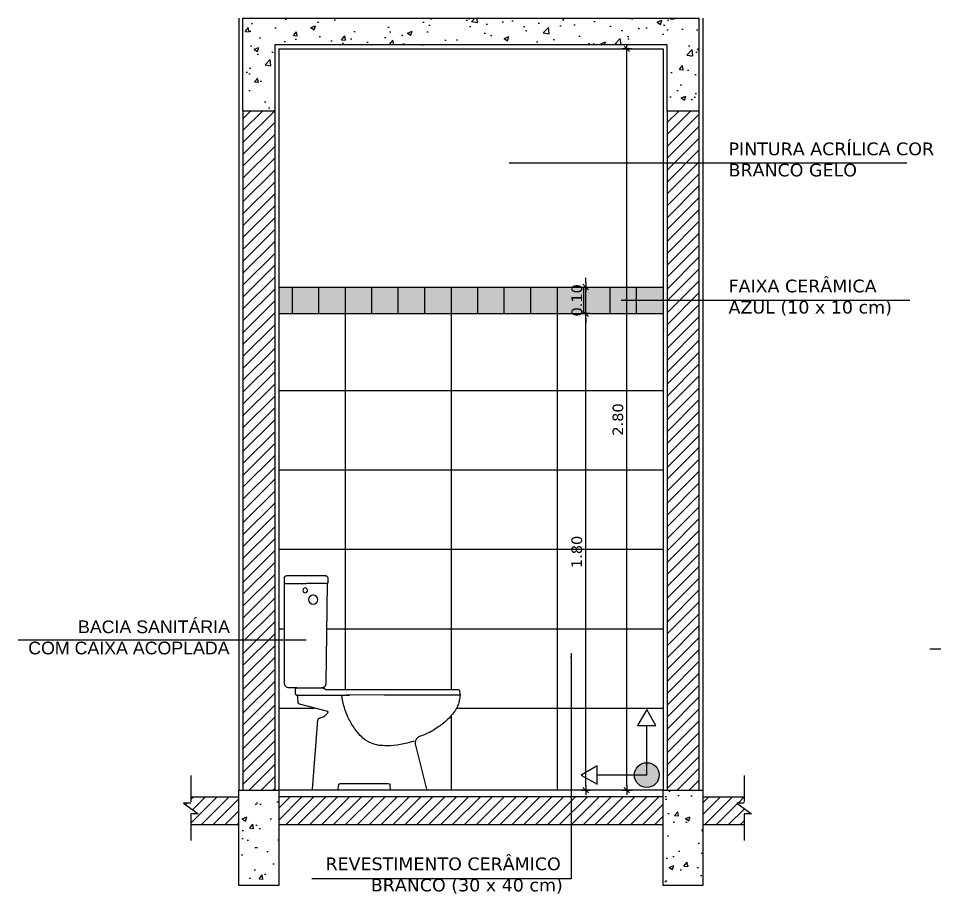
# Model space of a CAD drawing. Extents: x 175 to 308, y 27 to 112.
# Drawn here: x 292.632 to 296.092, y 42.758 to 46.064 of the extents above; entities that cross this region are included whole.
import ezdxf

# ---------------------------------------------------------------- set-up
doc = ezdxf.new("R2010")
doc.units = 0
doc.header["$LTSCALE"] = 0.01
doc.header["$PDMODE"] = 3
doc.linetypes.add('TRACEJADO_P', pattern=[0.1875, 0.125, -0.0625])
doc.layers.get('0').update_dxf_attribs({"linetype": 'CONTINUOUS'})
doc.layers.get('DEFPOINTS').update_dxf_attribs({"linetype": 'CONTINUOUS'})
for name, color, linetype in [('01', 1, 'CONTINUOUS'), ('0_HATCH', 1, 'CONTINUOUS'), ('252', 252, 'CONTINUOUS'), ('A-SIMBO', 2, 'CONTINUOUS'), ('AR-ESQ', 2, 'CONTINUOUS'), ('AR-ID-PIS', 1, 'CONTINUOUS'), ('ARQ-ALV-CORTE', 3, 'CONTINUOUS'), ('ARQ-CTA-1_025', 1, 'CONTINUOUS'), ('ARQ-EQP-VISTA', 1, 'CONTINUOUS'), ('ARQ-HTC', 9, 'CONTINUOUS'), ('ARQ-REV-VISTA2', 1, 'CONTINUOUS'), ('ARQ-SMB-1_025', 1, 'CONTINUOUS'), ('ARQ-TXT-1_025', 2, 'CONTINUOUS')]:
    doc.layers.add(name, color=color, linetype=linetype)
doc.styles.add('ESC-50-A20', font='arial.ttf', dxfattribs={"height": 0.1})
doc.styles.add('FNDE Texto Cota 0025', font='verdana.ttf', dxfattribs={"height": 0.04})
doc.dimstyles.new('FNDE 1-0025', dxfattribs={"dimscale": 5, "dimtxt": 0.04, "dimasz": 0.0035, "dimexe": 0.15, "dimexo": 0.15, "dimgap": 0.0025, "dimtad": 1, "dimzin": 1, "dimdsep": 46, "dimtxsty": 'FNDE Texto Cota 0025', "dimblk": 'tic', "dimcen": 0.015, "dimdle": 0.15, "dimse1": 1, "dimse2": 1, "dimclrd": 251, "dimclre": 251, "dimclrt": 256, "dimaunit": 1, "dimadec": 3, "dimazin": 0, "dimtfac": 1, "dimtix": 1, "dimtmove": 2, "dimatfit": 3, "dimfxl": 0.15, "dimtvp": 1, "dimtolj": 1, "dimtzin": 0, "dimarcsym": 0})
pattern_1 = [(50, (136.41992, 44.34268), (0.18218467, -0.01593909), [0.01905, -0.20955]), (355, (136.41992, 44.34268), (-0.03524342, 0.19105685), [0.01524, -0.16764058]), (100.45144, (136.4351, 44.34135), (0.14694125, 0.17511775), [0.01619, -0.17809024]), (46.1842, (136.41992, 44.39348), (0.27107904, -0.04204233), [0.028575, -0.314325]), (96.63556, (136.44251, 44.38998), (0.23740413, 0.24742612), [0.024285, -0.2671356]), (351.18415, (136.41992, 44.39348), (0.23740413, 0.2474261), [0.02285997, -0.25145973]), (21, (136.44532, 44.38078), (0.15161439, -0.1022652), [0.01905, -0.20955]), (326, (136.44532, 44.38078), (0.06180203, 0.18418797), [0.01524, -0.16764]), (71.45144, (136.45796, 44.37226), (0.21341642, 0.08192277), [0.01619, -0.17808994]), (37.5, (136.419925, 44.34268), (0.003088603, 0.08455504), [0, -0.165608, 0, -0.17018, 0, -0.168275]), (7.5, (136.419925, 44.34268), (0.06681966, 0.100180575), [0, -0.097028, 0, -0.161798, 0, -0.064135]), (327.5, (136.36328, 44.34268), (0.135590595, -0.005728744), [0, -0.0635, 0, -0.19812, 0, -0.26289]), (317.5, (136.33788, 44.34268), (0.14812918, 0.02542649), [0, -0.08255, 0, -0.131572, 0, -0.18669])]
pattern_2 = [(45, (136.419925, 44.34268), (-0.02245064, 0.02245064), [])]

# ---------------------------------------------------------------- blocks, each defined once
blk = doc.blocks.new('ind-pis')
at = {"layer": 'AR-ID-PIS'}
h = blk.add_hatch(color=252, dxfattribs=at)
h.dxf.hatch_style = 1
edge = h.paths.add_edge_path()
edge.add_arc((0, 0), 0.05, 0, 360)
for q in [(-0.2, 0), (0, -0.1995)]:
    blk.add_line((0, 0), q, dxfattribs=at)
for points in [[(-0.2, 0.0371), (-0.2642, 0), (-0.2, -0.0371)], [(-0.0371, -0.1995), (0, -0.2638), (0.0371, -0.1995)]]:
    blk.add_lwpolyline(points, close=True, dxfattribs=at)
blk.add_circle((0, 0), 0.05, dxfattribs=at)
blk = doc.blocks.new('v-aclop-l-flat-1')
at = {"layer": 'ARQ-EQP-VISTA'}
blk.add_line((-0.2667, 0.3599), (-0.1236, 0.3594), dxfattribs=at)
at = {"layer": 'ARQ-EQP-VISTA', "flags": 128}
for points in [[(0.0653, 0.3595, 0.057119), (0.0661, 0.3597, 0.082485), (0.0671, 0.3604, 0.052186), (0.0676, 0.3609, 0.043994), (0.068, 0.3615, 0.036579), (0.0682, 0.362, 0.030225), (0.0683, 0.3624), (0.0683, 0.3814, 0.022269), (0.0683, 0.3819, 0.021826), (0.0682, 0.3823, 0.034762), (0.0681, 0.383, 0.03658), (0.0678, 0.3837, 0.043994), (0.0673, 0.3844, 0.052187), (0.0666, 0.3852, 0.082486), (0.0652, 0.3861, 0.098122), (0.0633, 0.3864), (0.0923, 0.3864, 0.009365), (0.0929, 0.3864, 0.098671), (0.0994, 0.3877, 0.082485), (0.1041, 0.3906, 0.052186), (0.1065, 0.3932, 0.043994), (0.108, 0.3958, 0.036579), (0.109, 0.398, 0.034761), (0.1096, 0.4003, 0.021827), (0.1097, 0.4018, 0.017473), (0.1098, 0.4029), (0.1098, 0.7787, 0.01974), (0.1098, 0.7789, 0.034762), (0.1097, 0.7791, 0.022736), (0.1097, 0.7792, 0.002967), (0.1097, 0.7792, 0.043994), (0.1095, 0.7795, 0.052187), (0.1092, 0.7799, 0.082486), (0.1086, 0.7802, 0.098671), (0.1078, 0.7804, 0.000955), (0.1078, 0.7804, 0.09596), (0.1086, 0.7805, 0.082485), (0.1092, 0.7809, 0.052186), (0.1094, 0.7812, 0.043994), (0.1096, 0.7815, 0.036579), (0.1098, 0.7818, 0.001718), (0.1098, 0.7818, 0.021579), (0.1098, 0.782, 0.021827), (0.1098, 0.7821, 0.022813), (0.1098, 0.7823, 0.002063), (0.1098, 0.7823), (0.1098, 0.7999), (0.1098, 0.8019, 0.004982), (0.1098, 0.802, 0.022811), (0.1098, 0.8028, 0.021827), (0.1097, 0.8035, 0.034761), (0.1094, 0.8046, 0.036579), (0.1089, 0.8058, 0.043994), (0.1082, 0.807, 0.052186), (0.107, 0.8083, 0.082488), (0.1047, 0.8097, 0.098671), (0.1015, 0.8104, 0.004977), (0.1013, 0.8104), (0.0283, 0.8104), (-0.0447, 0.8104, 0.00498), (-0.0449, 0.8104, 0.098669), (-0.048, 0.8097, 0.082485), (-0.0504, 0.8083, 0.052189), (-0.0515, 0.807, 0.043994), (-0.0523, 0.8058, 0.036579), (-0.0528, 0.8046, 0.034761), (-0.0531, 0.8035, 0.021827), (-0.0532, 0.8028, 0.022811), (-0.0532, 0.802, 0.004981), (-0.0532, 0.8019), (-0.0532, 0.7999), (-0.0532, 0.7823, 0.002063), (-0.0532, 0.7823, 0.022813), (-0.0532, 0.7821, 0.021825), (-0.0532, 0.782, 0.021581), (-0.0531, 0.7818, 0.001719), (-0.0531, 0.7818, 0.036579), (-0.053, 0.7815, 0.043994), (-0.0528, 0.7812, 0.052186), (-0.0525, 0.7809, 0.082485), (-0.052, 0.7805, 0.09596), (-0.0512, 0.7804), (-0.0462, 0.4034, 0.008179), (-0.0462, 0.4029, 0.022813), (-0.0461, 0.4014, 0.021825), (-0.0459, 0.4, 0.034763), (-0.0454, 0.3977, 0.036579), (-0.0444, 0.3955, 0.043994), (-0.0429, 0.393, 0.052186), (-0.0406, 0.3905, 0.082485), (-0.036, 0.3876, 0.043345), (-0.0333, 0.3868), (-0.0333, 0.3868, 0.054971), (-0.0304, 0.3864)], [(-0.0317, 0.3865, 0.028265), (-0.033, 0.3866, 0.098669), (-0.0375, 0.3857, 0.082485), (-0.0407, 0.3837, 0.006258), (-0.0409, 0.3835), (-0.0415, 0.3828, -0.032128), (-0.0423, 0.3821, -0.082485), (-0.0447, 0.3806, -0.098671), (-0.048, 0.3799, -0.020924), (-0.0487, 0.3799), (-0.5467, 0.3799, 0.092429), (-0.548, 0.3797, 0.082485), (-0.549, 0.379, 0.052189), (-0.5495, 0.3785, 0.043994), (-0.5499, 0.3779, 0.036579), (-0.5501, 0.3774, 0.034761), (-0.5502, 0.3769, 0.000054), (-0.5502, 0.3769), (-0.5527, 0.3619, 0.01549), (-0.5528, 0.3609, 0.022811), (-0.5529, 0.3594, 0.022813), (-0.5528, 0.358, 0.015489), (-0.5527, 0.3569, 0.004283), (-0.5525, 0.3548, 0.021825), (-0.551, 0.3439, 0.034763), (-0.5467, 0.3269, 0.036579), (-0.5397, 0.3099, 0.022473), (-0.5342, 0.3, 0.004023), (-0.5319, 0.2968, 0.052186), (-0.4976, 0.2595, 0.034855), (-0.4707, 0.239, 0.055424), (-0.4154, 0.2084, 0.014678), (-0.3997, 0.2025, -0.000735), (-0.3996, 0.2024, -0.082488), (-0.3921, 0.1977, -0.052186), (-0.3883, 0.1936, -0.043994), (-0.3858, 0.1896, -0.036579), (-0.3843, 0.1859, -0.034761), (-0.3834, 0.1823, -0.021827), (-0.383, 0.1799, -0.022811), (-0.3829, 0.1775, -0.022813), (-0.383, 0.175, -0.008213), (-0.3831, 0.1741), (-0.3842, 0.17), (-0.4261, 0.0044, 0.017316), (-0.4261, 0.0041, 0.021827), (-0.4262, 0.0038, 0.022811), (-0.4262, 0.0035, 0.022813), (-0.4262, 0.0032, 0.021825), (-0.4261, 0.0029, 0.034763), (-0.426, 0.0024, 0.036579), (-0.4258, 0.0019, 0.043994), (-0.4255, 0.0014, 0.052186), (-0.425, 0.0009, 0.082485), (-0.424, 0.0003, 0.098671), (-0.4227, 0), (0, 0), (0, 0, 0.098671), (0.0015, 0.0003, 0.082485), (0.0026, 0.001, 0.052186), (0.0032, 0.0016, 0.043994), (0.0036, 0.0022, 0.036579), (0.0038, 0.0028, 0.034761), (0.0039, 0.0033, 0.021827), (0.004, 0.0036, 0.022813), (0.004, 0.004, 0.018907), (0.004, 0.0043), (-0.0157, 0.264, 0.022809), (-0.016, 0.2651, 0.03658), (-0.0167, 0.2667, 0.043994), (-0.0178, 0.2686, 0.052187), (-0.0196, 0.2705, 0.082486), (-0.0231, 0.2727, 0.054665), (-0.0257, 0.2735, -0.030322), (-0.0317, 0.2755, -0.082485), (-0.0464, 0.2847, -0.052186), (-0.0538, 0.2928, -0.005653), (-0.0545, 0.2938), (-0.0548, 0.2941, -0.035491), (-0.0549, 0.2943, -0.034763), (-0.0549, 0.2946, -0.021825), (-0.0549, 0.2947, -0.022813), (-0.0549, 0.2949, -0.0085), (-0.0549, 0.295, -0.021484), (-0.0549, 0.2951, -0.021827), (-0.0549, 0.2953, -0.034761), (-0.0548, 0.2956, -0.036579), (-0.0547, 0.2959, -0.043994), (-0.0545, 0.2962, -0.052189), (-0.0543, 0.2965, -0.082485), (-0.0537, 0.2968, -0.06641), (-0.0532, 0.297), (0.0533, 0.325, 0.02891), (0.0541, 0.3252, 0.082485), (0.056, 0.3264, 0.052186), (0.057, 0.3275, 0.043994), (0.0576, 0.3285, 0.036579), (0.058, 0.3295, 0.034761), (0.0582, 0.3304, 0.0205), (0.0583, 0.3309), (0.0593, 0.3519, -0.010687), (0.0593, 0.3523, -0.021827), (0.0594, 0.353, -0.034761), (0.0597, 0.3541, -0.036579), (0.0602, 0.3552, -0.043994), (0.0609, 0.3565, -0.052189), (0.0621, 0.3577, -0.082485), (0.0644, 0.3592, -0.0459), (0.0659, 0.3596)], [(-0.3782, 0.185, 0.08271), (-0.2762, 0.168, 0.024308), (-0.2457, 0.1695, 0.058722), (-0.2183, 0.1772, 0.082485), (-0.1845, 0.1983, 0.005058), (-0.1827, 0.2, 0.035542), (-0.158, 0.2286, 0.043994), (-0.1335, 0.2685, 0.032057), (-0.1202, 0.3, 0.001348), (-0.1196, 0.3017, 0.034761), (-0.1083, 0.3465, 0.009798), (-0.1062, 0.3594)]]:
    blk.add_lwpolyline(points, format="xyb", dxfattribs=at)
at = {"layer": 'ARQ-EQP-VISTA'}
for points in [[(-0.0512, 0.7804), (0.0283, 0.7804)], [(0.1078, 0.7804), (0.0283, 0.7804)], [(0.0633, 0.3864), (-0.0304, 0.3864)], [(-0.2667, 0.3599), (-0.5529, 0.3599)], [(0.0643, 0.3594), (-0.1357, 0.3594)], [(-0.2907, 0), (-0.2887, 0.02)], [(-0.1017, 0.026), (-0.2817, 0.026)], [(-0.0917, 0), (-0.0952, 0.02)]]:
    blk.add_lwpolyline(points, dxfattribs=at)
for centre, major_axis in [((0.0318, 0.7549), (0.009, 0)), ((0.0018, 0.7199), (0.0175, 0))]:
    blk.add_ellipse(centre, major_axis=major_axis, ratio=0.999848, dxfattribs=at)
for centre, major_axis, start_param, end_param in [((0.0646, 0.3632), (0.00375, 0), 4.625217, 4.877599), ((-0.2813, 0.0184), (0.00759, 0), 1.626662, 2.932183), ((-0.1019, 0.0192), (0.00681, 0), 0.118758, 1.531996)]:
    blk.add_ellipse(centre, major_axis=major_axis, ratio=0.999848, start_param=start_param, end_param=end_param, dxfattribs=at)
blk = doc.blocks.new('tic')
at = {"color": 251}
for p, q in [((-1, 0), (1, 0)), ((0, -1), (0, 1))]:
    blk.add_line(p, q, dxfattribs=at)
blk.add_line((-0.6, -0.6), (0.6, 0.6))
blk = doc.blocks.new('*D13')
at = {"layer": 'ARQ-CTA-1_025', "color": 251, "lineweight": -2, "transparency": 16777216}
blk.add_line((294.9294, 43.1667), (294.9294, 45.9317), dxfattribs=at)
at = {"layer": 'DEFPOINTS', "color": 0, "transparency": 16777216}
for p in [(294.9294, 45.9492), (295.1559, 45.9492), (295.1559, 43.1492)]:
    blk.add_point(p, dxfattribs=at)
at = {"layer": 'ARQ-CTA-1_025', "color": 251, "lineweight": -2, "transparency": 16777216, "xscale": 0.0175, "yscale": 0.0175, "zscale": 0.0175}
for p, rotation in [((294.9294, 45.9492), 90), ((294.9294, 43.1492), 270)]:
    blk.add_blockref('tic', p, dxfattribs=dict(at, rotation=rotation))
at = {"layer": 'ARQ-CTA-1_025', "transparency": 16777216, "insert": (294.896, 44.5492), "char_height": 0.04, "attachment_point": 5, "rotation": 90, "style": 'FNDE Texto Cota 0025'}
blk.add_mtext('\\A1;2.80', dxfattribs=at)
blk = doc.blocks.new('*D14')
at = {"layer": 'ARQ-CTA-1_025', "color": 251, "lineweight": -2, "transparency": 16777216}
blk.add_line((294.7742, 43.1667), (294.7742, 44.9317), dxfattribs=at)
at = {"layer": 'DEFPOINTS', "color": 0, "transparency": 16777216}
for p in [(294.7742, 44.9492), (295.2452, 44.9492), (295.2452, 43.1492)]:
    blk.add_point(p, dxfattribs=at)
at = {"layer": 'ARQ-CTA-1_025', "color": 251, "lineweight": -2, "transparency": 16777216, "xscale": 0.0175, "yscale": 0.0175, "zscale": 0.0175}
for p, rotation in [((294.7742, 44.9492), 90), ((294.7742, 43.1492), 270)]:
    blk.add_blockref('tic', p, dxfattribs=dict(at, rotation=rotation))
at = {"layer": 'ARQ-CTA-1_025', "transparency": 16777216, "insert": (294.7408, 44.0492), "char_height": 0.04, "attachment_point": 5, "rotation": 90, "style": 'FNDE Texto Cota 0025'}
blk.add_mtext('\\A1;1.80', dxfattribs=at)
blk = doc.blocks.new('*D15')
at = {"layer": 'ARQ-CTA-1_025', "color": 251, "lineweight": -2, "transparency": 16777216}
for p, q in [((294.7742, 45.0667), (294.7742, 45.0842)), ((294.7742, 44.9492), (294.7742, 45.0492)), ((294.7742, 44.9317), (294.7742, 44.9142))]:
    blk.add_line(p, q, dxfattribs=at)
at = {"layer": 'DEFPOINTS', "color": 0, "transparency": 16777216}
for p in [(294.7742, 45.0492), (295.2452, 45.0492), (295.2452, 44.9492)]:
    blk.add_point(p, dxfattribs=at)
at = {"layer": 'ARQ-CTA-1_025', "color": 251, "lineweight": -2, "transparency": 16777216, "xscale": 0.0175, "yscale": 0.0175, "zscale": 0.0175}
for p, rotation in [((294.7742, 45.0492), 270), ((294.7742, 44.9492), 90)]:
    blk.add_blockref('tic', p, dxfattribs=dict(at, rotation=rotation))
at = {"layer": 'ARQ-CTA-1_025', "transparency": 16777216, "insert": (294.7409, 44.9992), "char_height": 0.04, "attachment_point": 5, "rotation": 90, "style": 'FNDE Texto Cota 0025'}
blk.add_mtext('\\A1;0.10', dxfattribs=at)

msp = doc.modelspace()

# ---------------------------------------------------------------- hatches: boundary and pattern name
at = {"layer": '01'}
h = msp.add_hatch(dxfattribs=at)
h.set_pattern_fill('ANSI31', color=251, scale=0.01)
h.set_pattern_definition(pattern_2)
h.paths.add_polyline_path([(295.2016, 45.7142), (295.0816, 45.7142), (295.0816, 43.1492), (295.2016, 43.1492)])
h.paths.add_polyline_path([(293.6, 45.7142), (293.48, 45.7142), (293.48, 43.1492), (293.6, 43.1492)])
h = msp.add_hatch(dxfattribs=at)
h.set_pattern_fill('ANSI31', color=251, scale=0.01)
h.set_pattern_definition([(45, (203.855856, 54.849177), (-0.02245064, 0.02245064), [])])
h.paths.add_polyline_path([(293.465, 43.1242), (293.2835, 43.1242), (293.2835, 43.1005), (293.256, 43.1005), (293.3111, 43.0595), (293.2835, 43.0595), (293.2835, 43.0193), (293.465, 43.0193)])
h = msp.add_hatch(dxfattribs=at)
h.set_pattern_fill('ANSI31', color=251, scale=0.01)
h.set_pattern_definition(pattern_2)
h.paths.add_polyline_path([(295.0666, 43.1242), (293.615, 43.1242), (293.615, 43.0193), (295.0666, 43.0193)])
h = msp.add_hatch(dxfattribs=at)
h.set_pattern_fill('ANSI31', color=251, scale=0.01)
h.set_pattern_definition([(45, (200.727413, 54.849174), (-0.02245064, 0.02245064), [])])
h.paths.add_polyline_path([(295.3454, 43.1005), (295.373, 43.1005), (295.373, 43.1242), (295.2166, 43.1242), (295.2166, 43.0193), (295.373, 43.0193), (295.373, 43.0595), (295.4006, 43.0595)])
at = {"layer": '0_HATCH'}
msp.add_hatch(color=160, dxfattribs=at).paths.add_polyline_path([(293.615, 45.0492), (295.0666, 45.0492), (295.0666, 44.9492), (293.615, 44.9492)])
at = {"layer": 'ARQ-HTC'}
h = msp.add_hatch(dxfattribs=at)
h.set_pattern_fill('AR-CONC', color=251, scale=0.001, style=0)
h.set_pattern_definition(pattern_1)
h.paths.add_polyline_path([(295.2016, 46.0642), (293.48, 46.0642), (293.48, 45.7142), (293.6, 45.7142), (293.6, 45.9642), (295.0816, 45.9642), (295.0816, 45.7142), (295.2016, 45.7142)])
h = msp.add_hatch(dxfattribs=at)
h.set_pattern_fill('AR-CONC', color=251, scale=0.001, style=0)
h.set_pattern_definition(pattern_1)
h.paths.add_polyline_path([(293.465, 43.1492), (293.615, 43.1492), (293.615, 42.7892), (293.465, 42.7892)])
h = msp.add_hatch(dxfattribs=at)
h.set_pattern_fill('AR-CONC', color=251, scale=0.001, style=0)
h.set_pattern_definition(pattern_1)
h.paths.add_polyline_path([(295.0666, 43.1492), (295.2166, 43.1492), (295.2166, 42.7892), (295.0666, 42.7892)])

# ---------------------------------------------------------------- linework, layer by layer
at = {"layer": '01'}
for p, q in [((293.465, 46.0642), (293.465, 43.1492)), ((295.2166, 46.0642), (295.2166, 43.1492)), ((293.615, 45.9492), (293.615, 43.1492)), ((293.615, 45.9492), (295.0666, 45.9492)), ((295.0666, 45.9492), (295.0666, 43.1492))]:
    msp.add_line(p, q, dxfattribs=at)
at = {"layer": '252'}
for p, q in [((293.615, 45.0492), (295.0666, 45.0492)), ((293.6666, 44.9489), (293.6666, 45.0489)), ((293.7666, 44.9486), (293.7666, 45.0486)), ((293.8666, 45.0492), (293.8666, 43.5291)), ((293.9666, 44.9489), (293.9666, 45.0489)), ((294.0666, 44.9489), (294.0666, 45.0489)), ((294.1666, 44.9486), (294.1666, 45.0486)), ((294.2666, 45.0492), (294.2666, 43.5291)), ((294.3666, 44.9489), (294.3666, 45.0489)), ((294.4666, 44.9489), (294.4666, 45.0489)), ((294.5666, 44.9486), (294.5666, 45.0486)), ((294.6666, 45.0492), (294.6666, 43.1492)), ((294.7666, 44.9489), (294.7666, 45.0489)), ((294.8666, 44.9489), (294.8666, 45.0489)), ((294.9666, 44.9486), (294.9666, 45.0486)), ((293.615, 44.9492), (295.0666, 44.9492)), ((293.615, 44.6592, 0.0314), (295.0666, 44.6592, 0.0399)), ((293.615, 44.3592, 0.0314), (295.0666, 44.3592, 0.0399)), ((293.615, 44.0592, 0.0314), (295.0666, 44.0592, 0.0399)), ((293.615, 43.7592, 0.0314), (293.6371, 43.7592, 0.0315)), ((293.7959, 43.7592, 0.0324), (295.0666, 43.7592, 0.0399)), ((293.615, 43.4592, 0.0257), (293.7503, 43.4592, 0.027)), ((294.2867, 43.4592, 0.0322), (295.0666, 43.4592, 0.0398)), ((294.2666, 43.4308), (294.2666, 43.1492))]:
    msp.add_line(p, q, dxfattribs=at)
at = {"layer": 'A-SIMBO', "color": 2, "linetype": 'TRACEJADO_P', "elevation": -0.1233}
for points in [[(293.2835, 43.205), (293.2835, 43.1005), (293.256, 43.1005), (293.3111, 43.0595), (293.2835, 43.0595), (293.2835, 42.9066)], [(295.373, 43.205), (295.373, 43.1005), (295.3454, 43.1005), (295.4006, 43.0595), (295.373, 43.0595), (295.373, 42.9066)]]:
    msp.add_lwpolyline(points, dxfattribs=at)
at = {"layer": 'AR-ESQ', "color": 2}
msp.add_line((295.0666, 43.1492), (293.615, 43.1492), dxfattribs=at)
at = {"layer": 'ARQ-ALV-CORTE'}
for p, q in [((293.48, 45.7142, -0.0402), (293.48, 46.0642, -0.0402)), ((295.2016, 46.0642, -0.0029), (295.2016, 45.7142, -0.0029)), ((293.6, 45.9642, -0.0402), (293.6, 45.7142, -0.0402)), ((295.0816, 45.9642, -0.0029), (293.6, 45.9642, -0.0402)), ((293.65, 45.9642), (293.65, 45.9642)), ((295.0816, 45.7142, -0.0029), (295.0816, 45.9642, -0.0029)), ((293.48, 45.7142), (293.48, 43.1492)), ((293.6, 45.7142, -0.0402), (293.48, 45.7142, -0.0402)), ((293.6, 45.7142), (293.6, 43.1492)), ((295.0816, 45.7142), (295.0816, 43.1492)), ((295.2016, 45.7142, -0.0029), (295.0816, 45.7142, -0.0029)), ((295.2016, 45.7142), (295.2016, 43.1492)), ((293.2835, 43.1242), (293.465, 43.1242)), ((295.0666, 43.1242), (293.615, 43.1242)), ((295.2166, 43.1242), (295.373, 43.1242)), ((293.2835, 43.0193), (293.465, 43.0193)), ((293.615, 43.0193), (295.0666, 43.0193)), ((295.2166, 43.0193), (295.373, 43.0193))]:
    msp.add_line(p, q, dxfattribs=at)
at = {"layer": 'ARQ-ALV-CORTE', "elevation": -0.0402}
msp.add_lwpolyline([(293.465, 46.0642), (293.465, 46.0642)], close=True, dxfattribs=at)
msp.add_lwpolyline([(293.48, 46.0642), (295.2016, 46.0642)], dxfattribs=at)
at = {"layer": 'ARQ-ALV-CORTE'}
for points in [[(293.465, 43.1492), (293.615, 43.1492), (293.615, 42.7892), (293.465, 42.7892)], [(295.0666, 43.1492), (295.2166, 43.1492), (295.2166, 42.7892), (295.0666, 42.7892)]]:
    msp.add_lwpolyline(points, close=True, dxfattribs=at)

# ---------------------------------------------------------------- block references
at = {"layer": 'AR-ID-PIS', "xscale": 0.937324063921778, "yscale": 0.937324063921778, "zscale": 0.937324063921778, "rotation": 270}
msp.add_blockref('ind-pis', (295.0049, 43.2063, 0.0402), dxfattribs=at)
at = {"layer": 'ARQ-REV-VISTA2', "extrusion": (0, -0.017452, 0.999848), "xscale": -1}
msp.add_blockref('v-aclop-l-flat-1', (293.7469, 43.1426, -0.7531), dxfattribs=at)

# ---------------------------------------------------------------- texts
at = {"layer": 'ARQ-TXT-1_025', "char_height": 0.048, "attachment_point": 1, "style": 'ESC-50-A20'}
for s, width, insert in [('{\\fVerdana|b0|i0|c0|p34;PINTURA ACRÍLICA COR BRANCO GELO}', 0.7783, (295.3135, 45.5953)), ('{\\fVerdana|b0|i0|c0|p34;FAIXA CERÂMICA AZUL (10 x 10 cm)}', 0.750512, (295.3135, 45.0774)), ('\\pi0.20489;{\\fVerdana|b0|i0|c0|p34;REVESTIMENTO CERÂMICO  \\P\\pi0.37607;BRANCO (30 x 40 cm) }', 1.105899, (293.5867, 42.8952))]:
    msp.add_mtext_dynamic_manual_height_columns(s, width=width, gutter_width=0.5, heights=[0], dxfattribs=dict(at, insert=insert))
at = {"layer": 'ARQ-TXT-1_025', "insert": (292.6478, 43.7903), "char_height": 0.048, "width": 0.859793, "attachment_point": 1, "style": 'ESC-50-A20'}
msp.add_mtext('\\pi0.20944;BACIA SANITÁRIA \\P\\pi0.021566;COM CAIXA ACOPLADA', dxfattribs=at)

# ---------------------------------------------------------------- dimensions: what is measured, and where the dimension line sits
at = {"layer": 'ARQ-CTA-1_025'}
for base, p1, p2, picture, middle in [((294.9294, 45.9492), (295.1559, 43.1492), (295.1559, 45.9492), '*D13', (294.896, 44.5492)), ((294.7742, 45.0492), (295.2452, 44.9492), (295.2452, 45.0492), '*D15', (294.7409, 44.9992)), ((294.7742, 44.9492), (295.2452, 43.1492), (295.2452, 44.9492), '*D14', (294.7408, 44.0492))]:
    dim = msp.add_linear_dim(base=base, p1=p1, p2=p2, angle=90, dimstyle='FNDE 1-0025', dxfattribs=at)
    dim.commit()
    dim.dimension.update_dxf_attribs({"geometry": picture, "text_midpoint": middle})

# ---------------------------------------------------------------- leaders
at = {"layer": '01', "color": 3, "ltscale": 10}
for points in [[(294.4851, 45.5181), (295.9863, 45.5181)], [(294.9081, 45.0002), (295.9976, 45.0002)], [(293.7182, 43.7162), (292.6319, 43.7162)], [(297.6625, 43.6818), (296.0732, 43.6818)]]:
    msp.add_leader(points, dimstyle='FNDE 1-0025', override={"dimtad": 0, "dimlfac": 100, "dimclrd": 252, "dimclre": 252}, dxfattribs=at)
at = {"layer": 'ARQ-SMB-1_025', "ltscale": 10}
msp.add_leader([(294.7188, 43.6665), (294.7188, 42.8139), (293.7401, 42.8139)], dimstyle='FNDE 1-0025', override={"dimlfac": 100, "dimclrd": 252, "dimclre": 252}, dxfattribs=at)

doc.saveas('drawing.dxf')
